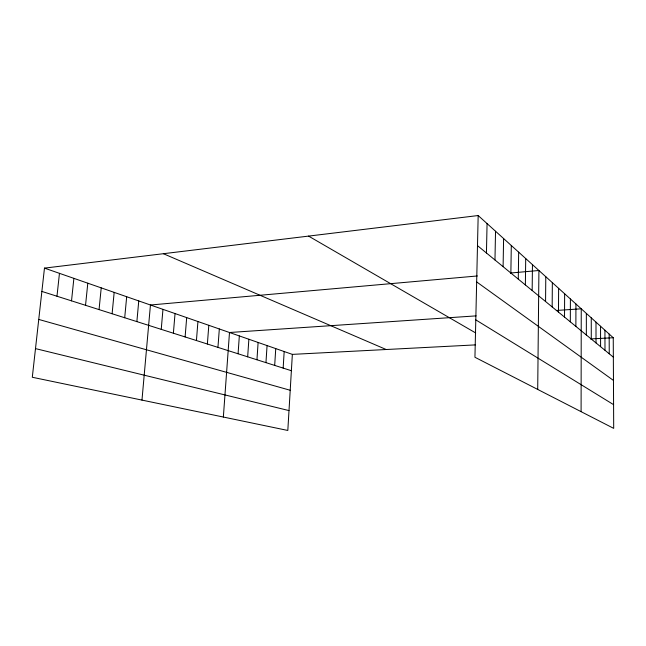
<?xml version="1.0" encoding="UTF-8"?>
<svg xmlns="http://www.w3.org/2000/svg" width="646" height="646" viewBox="0 0 646 646"><rect width="100%" height="100%" fill="white"/><g stroke="black" fill="none" stroke-linecap="round" stroke-linejoin="round"><path stroke-width="0.97" d="M586.342 334.991L586.35 313.415M575.877 326.4L575.933 303.983M581.093 411.663L581.247 308.796L556.359 310.468M570.321 321.837L570.402 298.985M558.483 312.123L558.628 288.326M564.523 317.081L564.636 293.769M552.168 306.939L552.346 282.641M545.571 301.52L545.789 276.706M537.706 389.433L538.917 270.496L510.461 273.024M525.368 284.943L525.715 258.545M532.159 290.514L532.457 264.642M518.278 279.12L518.665 252.166M510.865 273.032L511.301 245.504M503.105 266.669L503.597 238.535M494.973 259.991L495.53 231.236M486.446 252.99L487.068 223.573M478.177 215.538L474.939 357.27L613.7 428.371L613.248 337.745L478.177 215.538L44.469 268.122L32.3 377.264L287.817 430.462L292.355 354.379L44.469 268.122M283.158 368.099L284.175 351.529M274.687 365.41L275.745 348.598M265.958 362.632L267.064 345.578M256.955 359.774L258.109 342.461M247.668 356.826L248.871 339.247M238.075 353.774L239.335 335.928M223.355 417.041L229.492 332.504L476.134 315.878M217.944 347.378L219.325 328.967M207.374 344.019L208.811 325.309M196.432 340.539L197.934 321.522M185.111 336.946L186.686 317.614M173.386 333.223L175.034 313.552M161.234 329.355L162.962 309.353M141.975 400.1L150.445 305.001L477.362 275.963M136.871 321.619L138.761 300.939M124.702 317.751L126.681 296.732M112.105 313.746L114.172 292.38M99.056 309.604L101.22 287.874M85.538 305.308L87.799 283.206M71.52 300.85L73.886 278.361M56.977 296.231L59.456 273.339M292.355 354.379L475.286 344.899M590.509 338.924L613.248 337.745M35.498 348.606L289.004 410.59M38.744 319.431L290.215 390.273M41.869 291.427L291.386 370.715M163.381 253.708L386.203 349.518M308.57 236.105L475.722 332.973M475.795 319.867L613.579 404.646M476.659 281.914L613.466 380.437M477.491 245.641L613.345 357.157M609.162 334.055L609.251 353.798M604.931 330.219L604.995 350.31M600.546 326.254L600.594 346.692M595.992 322.136L596.024 342.937M591.268 317.856L591.276 339.045"/></g></svg>
